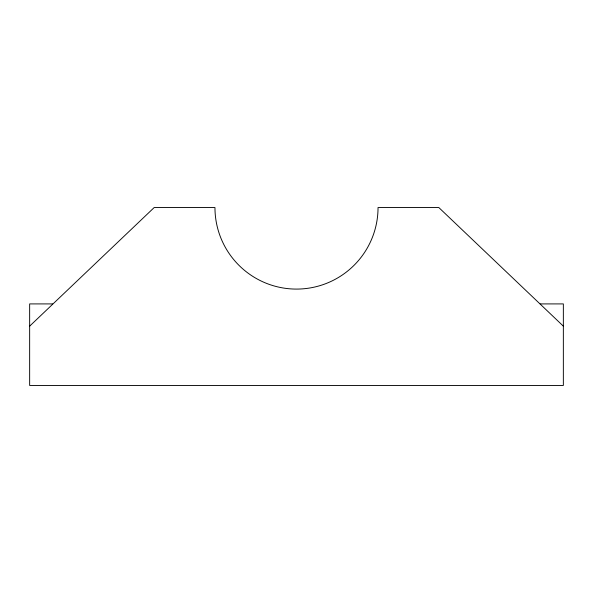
<?xml version="1.0" encoding="UTF-8"?>
<svg xmlns="http://www.w3.org/2000/svg" width="593" height="593" viewBox="0 0 593 593"><rect width="100%" height="100%" fill="white"/><g stroke="black" fill="none" stroke-linecap="round" stroke-linejoin="round"><path stroke-width="0.89" d="M29.65 326.15L154.18 207.55L214.962 207.55A81.537 81.537 0 0 0 296.5 289.087A81.537 81.537 0 0 0 378.037 207.55L438.82 207.55L563.35 326.15M52.673 303.912L29.65 303.912L29.65 385.45L563.35 385.45L563.35 303.912L540.186 303.912"/></g></svg>
